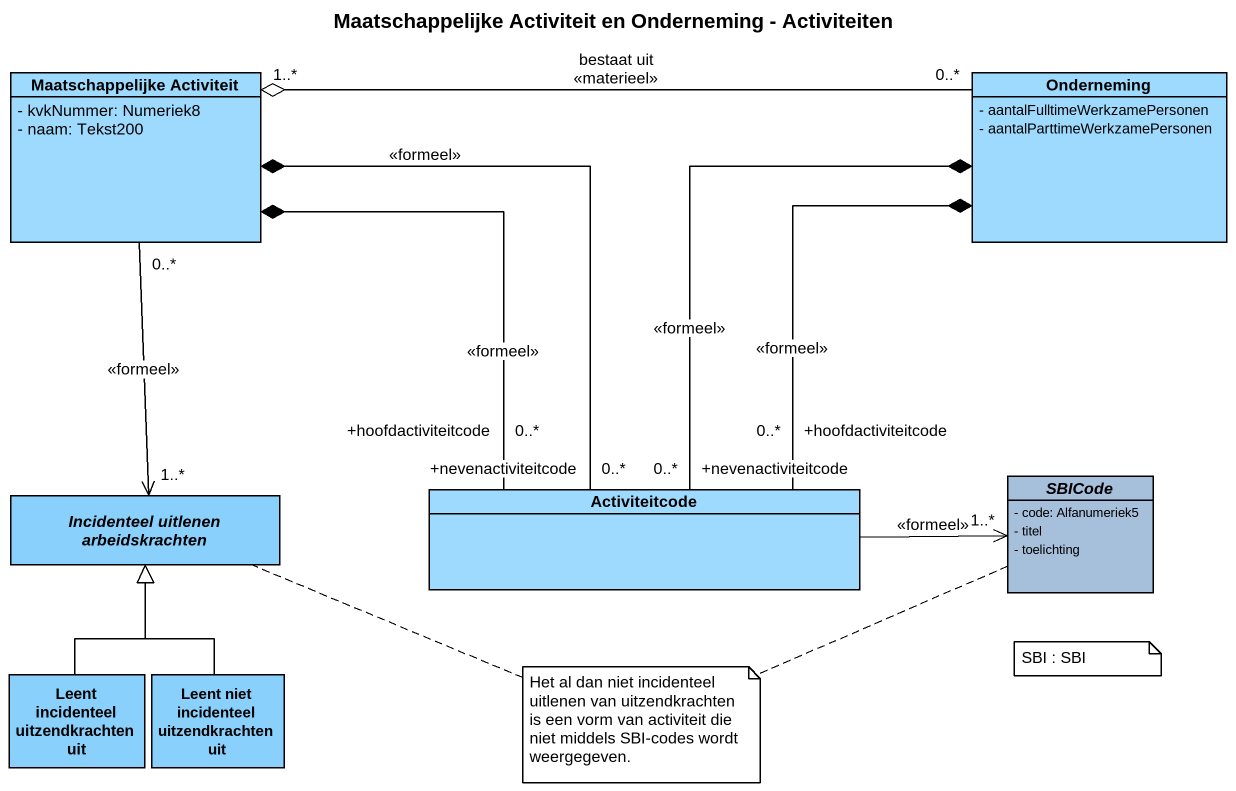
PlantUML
@startuml
title Maatschappelijke Activiteit en Onderneming - Activiteiten
hide circle
hide empty members
skinparam classAttributeIconSize 0
class "Maatschappelijke Activiteit" as Maatschappelijke_Activiteit #9EDAFD {
  - kvkNummer: Numeriek8
  - naam: Tekst200
}
class Onderneming #9EDAFD {
  - aantalFulltimeWerkzamePersonen
  - aantalParttimeWerkzamePersonen
}
abstract class "Incidenteel uitlenen arbeidskrachten" as Incidenteel_uitlenen #89D1FC
class Activiteitcode #9EDAFD
abstract class SBICode #A6BFDB {
  - code: Alfanumeriek5
  - titel
  - toelichting
}
class "Leent incidenteel uitzendkrachten uit" as Leent_incidenteel #89D1FC
class "Leent niet incidenteel uitzendkrachten uit" as Leent_niet_incidenteel #89D1FC
Maatschappelijke_Activiteit "1..*" o-right- "0..*" Onderneming : bestaat uit\n<<materieel>>
Incidenteel_uitlenen "1..*" <-up- "0..*" Maatschappelijke_Activiteit : <<formeel>>
Activiteitcode "+nevenactiviteitcode\n0..*" -up-* Maatschappelijke_Activiteit : <<formeel>>
Activiteitcode "+hoofdactiviteitcode\n0..*" -up-* Maatschappelijke_Activiteit : <<formeel>>
Activiteitcode "+nevenactiviteitcode\n0..*" -up-* Onderneming : <<formeel>>
Activiteitcode "+hoofdactiviteitcode\n0..*" -up-* Onderneming : <<formeel>>
Activiteitcode -right-> "1..*" SBICode : <<formeel>>
Leent_incidenteel -up-|> Incidenteel_uitlenen
Leent_niet_incidenteel -up-|> Incidenteel_uitlenen
note as N1
  SBI : SBI
end note
note as N2
  Het al dan niet incidenteel uitlenen van uitzendkrachten is een vorm van activiteit die niet middels SBI-codes wordt weergegeven.
end note
N2 .. Incidenteel_uitlenen
N2 .. SBICode
@enduml
